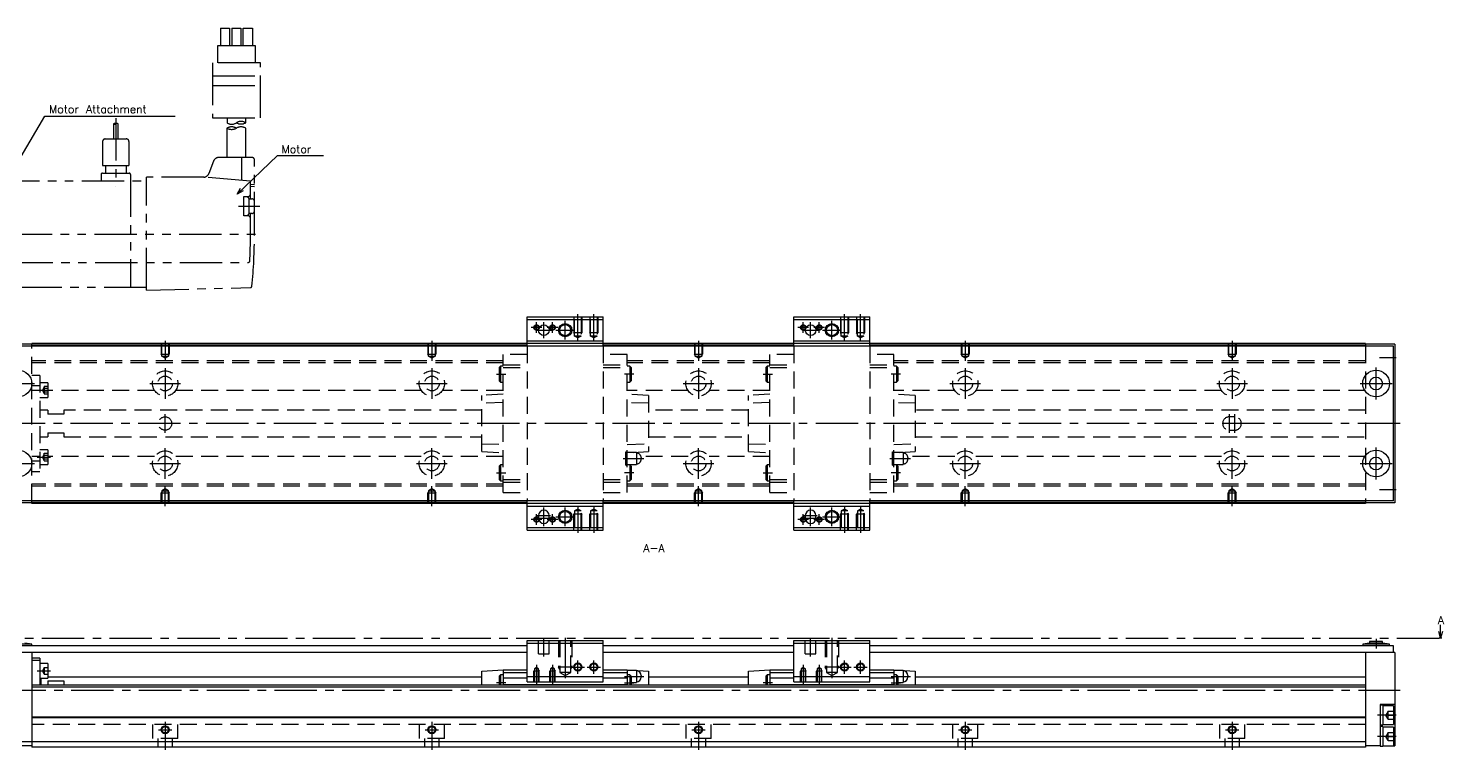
# Model space of a CAD drawing. Extents: x -2 to 824, y -8 to 279.
# Drawn here: x 293 to 824, y 9 to 279 of the extents above; entities that cross this region are included whole.
import ezdxf

# ---------------------------------------------------------------- set-up
doc = ezdxf.new("R2010")
doc.units = 0
doc.header["$LTSCALE"] = 0.5
for name, pattern in [('CENTER', [50.8, 31.75, -6.35, 6.35, -6.35]), ('DASHED', [19.05, 12.7, -6.35]), ('PHANTOM', [63.5, 31.75, -6.35, 6.35, -6.35, 6.35, -6.35])]:
    doc.linetypes.add(name, pattern=pattern)
for name, color, linetype in [('MSM_CENTER', 1, 'CENTER'), ('MSM_CONTINUOUS', 7, 'CONTINUOUS'), ('MSM_DASHED', 4, 'DASHED'), ('MSM_IMAGINARY', 6, 'PHANTOM'), ('MSM_NARROW', 5, 'CONTINUOUS'), ('MSM_PART_NUMBER', 7, 'CONTINUOUS')]:
    doc.layers.add(name, color=color, linetype=linetype)
doc.styles.get("Standard").update_dxf_attribs({"font": 'txt.shx', "height": 3, "bigfont": 'bigfont.shx'})

msp = doc.modelspace()

# ---------------------------------------------------------------- linework, layer by layer
at = {"layer": 'MSM_CENTER'}
for p, q in [((499.51, 162.39), (499.51, 172.3)), ((505.51, 162.39), (505.51, 172.3)), ((599.51, 162.39), (599.51, 172.3)), ((605.51, 162.39), (605.51, 172.3)), ((486.01, 167.3), (482.01, 167.3)), ((483.76, 166.3), (489.76, 166.3)), ((484.01, 165.3), (484.01, 169.3)), ((486.76, 163.3), (486.76, 169.3)), ((492.01, 167.3), (488.01, 167.3)), ((490.01, 165.3), (490.01, 169.3)), ((491.26, 166.3), (498.26, 166.3)), ((494.76, 162.8), (494.76, 169.8)), ((586.01, 167.3), (582.01, 167.3)), ((583.76, 166.3), (589.76, 166.3)), ((584.01, 165.3), (584.01, 169.3)), ((586.76, 163.3), (586.76, 169.3)), ((592.01, 167.3), (588.01, 167.3)), ((590.01, 165.3), (590.01, 169.3)), ((591.26, 166.3), (598.26, 166.3)), ((594.76, 162.8), (594.76, 169.8)), ((344.76, 162.3), (344.76, 154.79)), ((444.76, 162.3), (444.76, 154.79)), ((544.76, 162.3), (544.76, 154.79)), ((644.76, 162.3), (644.76, 154.79)), ((744.76, 162.3), (744.76, 154.79)), ((800.01, 156), (806.26, 156)), ((344.76, 152.05), (344.76, 140.55)), ((444.76, 152.05), (444.76, 140.55)), ((469.01, 149.8), (472.51, 149.8)), ((520.51, 149.8), (517.01, 149.8)), ((544.76, 152.05), (544.76, 140.55)), ((569.01, 149.8), (572.51, 149.8)), ((620.51, 149.8), (617.01, 149.8)), ((644.76, 152.05), (644.76, 140.55)), ((744.76, 152.05), (744.76, 140.55)), ((798.76, 140.3), (798.76, 152.3)), ((283.76, 146.3), (295.76, 146.3)), ((296.76, 143.85), (301.76, 143.85)), ((339.01, 146.3), (350.51, 146.3)), ((439.01, 146.3), (450.51, 146.3)), ((539.01, 146.3), (550.51, 146.3)), ((639.01, 146.3), (650.51, 146.3)), ((739.01, 146.3), (750.51, 146.3)), ((792.76, 146.3), (804.76, 146.3)), ((344.76, 127.8), (344.76, 134.8)), ((743.76, 127.8), (743.76, 134.8)), ((745.76, 127.8), (745.76, 134.8)), ((807.76, 131.3), (256.26, 131.3)), ((798.76, 110.3), (798.76, 122.3)), ((296.76, 118.74), (301.76, 118.74)), ((344.76, 110.55), (344.76, 122.05)), ((444.76, 110.55), (444.76, 122.05)), ((516.51, 118.2), (524.21, 118.2)), ((544.76, 110.55), (544.76, 122.05)), ((616.51, 118.2), (624.21, 118.2)), ((644.76, 110.55), (644.76, 122.05)), ((744.76, 110.55), (744.76, 122.05)), ((283.76, 116.3), (295.76, 116.3)), ((339.01, 116.3), (350.51, 116.3)), ((439.01, 116.3), (450.51, 116.3)), ((469.01, 112.8), (472.51, 112.8)), ((520.51, 112.8), (517.01, 112.8)), ((539.01, 116.3), (550.51, 116.3)), ((569.01, 112.8), (572.51, 112.8)), ((620.51, 112.8), (617.01, 112.8)), ((639.01, 116.3), (650.51, 116.3)), ((739.01, 116.3), (750.51, 116.3)), ((792.76, 116.3), (804.76, 116.3)), ((344.76, 100.3), (344.76, 107.81)), ((444.76, 100.3), (444.76, 107.81)), ((544.76, 100.3), (544.76, 107.81)), ((644.76, 100.3), (644.76, 107.81)), ((744.76, 100.3), (744.76, 107.81)), ((800.01, 106.6), (806.26, 106.6)), ((484.01, 93.3), (484.01, 97.3)), ((484.26, 96.8), (489.26, 96.8)), ((484.26, 95.8), (489.26, 95.8)), ((486.76, 92.8), (486.76, 99.8)), ((490.01, 93.3), (490.01, 97.3)), ((491.26, 96.3), (498.26, 96.3)), ((494.76, 92.8), (494.76, 99.8)), ((499.51, 100.21), (499.51, 90.3)), ((505.51, 100.21), (505.51, 90.3)), ((584.01, 93.3), (584.01, 97.3)), ((584.26, 96.8), (589.26, 96.8)), ((584.26, 95.8), (589.26, 95.8)), ((586.76, 92.8), (586.76, 99.8)), ((590.01, 93.3), (590.01, 97.3)), ((591.26, 96.3), (598.26, 96.3)), ((594.76, 92.8), (594.76, 99.8)), ((599.51, 100.21), (599.51, 90.3)), ((605.51, 100.21), (605.51, 90.3)), ((486.01, 95.3), (482.01, 95.3)), ((492.01, 95.3), (488.01, 95.3)), ((586.01, 95.3), (582.01, 95.3)), ((592.01, 95.3), (588.01, 95.3)), ((247.76, 50.8), (822.94, 50.8)), ((486.76, 44), (486.76, 51)), ((494.76, 51), (494.76, 35.81)), ((586.76, 44), (586.76, 51)), ((594.76, 51), (594.76, 35.81)), ((798.76, 50.6), (798.76, 47)), ((499.51, 37.5), (499.51, 42.5)), ((505.51, 37.5), (505.51, 42.5)), ((599.51, 37.5), (599.51, 42.5)), ((605.51, 37.5), (605.51, 42.5)), ((296.76, 38.55), (301.76, 38.55)), ((484.01, 40.76), (484.01, 33.5)), ((490.01, 40.76), (490.01, 33.5)), ((497.01, 40), (502.01, 40)), ((503.01, 40), (508.01, 40)), ((584.01, 40.76), (584.01, 33.5)), ((590.01, 40.76), (590.01, 33.5)), ((597.01, 40), (602.01, 40)), ((603.01, 40), (608.01, 40)), ((472.51, 34.1), (469.01, 34.1)), ((517.01, 36.5), (524.21, 36.5)), ((517.01, 34.1), (520.51, 34.1)), ((572.51, 34.1), (569.01, 34.1)), ((617.01, 36.5), (624.21, 36.5)), ((617.01, 34.1), (620.51, 34.1)), ((258.76, 31.3), (807.76, 31.3)), ((806.26, 22), (799.26, 22)), ((342.26, 16.5), (347.26, 16.5)), ((344.76, 19.5), (344.76, 9)), ((442.26, 16.5), (447.26, 16.5)), ((444.76, 19.5), (444.76, 9)), ((542.26, 16.5), (547.26, 16.5)), ((544.76, 19.5), (544.76, 9)), ((642.26, 16.5), (647.26, 16.5)), ((644.76, 19.5), (644.76, 9)), ((742.26, 16.5), (747.26, 16.5)), ((744.76, 19.5), (744.76, 9)), ((806.26, 14), (799.26, 14))]:
    msp.add_line(p, q, dxfattribs=at)
at = {"layer": 'MSM_CONTINUOUS'}
for p, q in [((480.51, 160.3), (480.51, 171.3)), ((480.51, 171.3), (509.01, 171.3)), ((480.51, 170.3), (509.01, 170.3)), ((509.01, 160.3), (509.01, 171.3)), ((580.51, 160.3), (580.51, 171.3)), ((580.51, 171.3), (609.01, 171.3)), ((580.51, 170.3), (609.01, 170.3)), ((609.01, 160.3), (609.01, 171.3)), ((294.76, 161), (279.76, 161)), ((805.26, 160.3), (283.26, 160.3)), ((294.76, 160.3), (294.76, 161.3)), ((794.76, 161.3), (294.76, 161.3)), ((480.51, 161.1), (294.76, 161.1)), ((480.51, 160.4), (294.76, 160.4)), ((480.51, 162.3), (509.01, 162.3)), ((580.51, 161.1), (509.01, 161.1)), ((580.51, 160.4), (509.01, 160.4)), ((580.51, 162.3), (609.01, 162.3)), ((794.76, 161.1), (609.01, 161.1)), ((794.76, 160.4), (609.01, 160.4)), ((794.76, 161.3), (794.76, 160.3)), ((805.76, 161), (794.76, 161)), ((805.26, 102.3), (805.26, 160.3)), ((805.76, 161), (805.76, 101.6)), ((294.76, 101.6), (279.76, 101.6)), ((805.26, 102.3), (283.26, 102.3)), ((294.76, 101.3), (294.76, 102.3)), ((480.51, 102.2), (294.76, 102.2)), ((480.51, 101.5), (294.76, 101.5)), ((794.76, 101.3), (294.76, 101.3)), ((480.51, 91.3), (480.51, 102.3)), ((509.01, 91.3), (509.01, 102.3)), ((580.51, 102.2), (509.01, 102.2)), ((580.51, 101.5), (509.01, 101.5)), ((580.51, 91.3), (580.51, 102.3)), ((609.01, 91.3), (609.01, 102.3)), ((794.76, 102.2), (609.01, 102.2)), ((794.76, 101.5), (609.01, 101.5)), ((794.76, 102.3), (794.76, 101.3)), ((805.76, 101.6), (794.76, 101.6)), ((480.51, 100.3), (509.01, 100.3)), ((484.76, 96.8), (484.76, 95.8)), ((488.76, 95.8), (488.76, 96.8)), ((580.51, 100.3), (609.01, 100.3)), ((584.76, 96.8), (584.76, 95.8)), ((588.76, 95.8), (588.76, 96.8)), ((480.51, 92.3), (509.01, 92.3)), ((480.51, 91.3), (509.01, 91.3)), ((580.51, 92.3), (609.01, 92.3)), ((580.51, 91.3), (609.01, 91.3)), ((822.94, 50.8), (822.27, 53.3)), ((822.94, 50.8), (822.94, 55.8)), ((823.61, 53.3), (822.94, 50.8)), ((480.51, 48), (283.26, 48)), ((294.76, 48.6), (284.76, 48.6)), ((294.76, 48.6), (292.16, 49)), ((294.76, 48), (294.76, 48.6)), ((480.51, 50), (509.01, 50)), ((480.51, 34.5), (480.51, 50)), ((480.51, 49), (509.01, 49)), ((509.01, 34.5), (509.01, 50)), ((580.51, 48), (509.01, 48)), ((580.51, 50), (609.01, 50)), ((580.51, 34.5), (580.51, 50)), ((580.51, 49), (609.01, 49)), ((609.01, 34.5), (609.01, 50)), ((805.26, 48), (609.01, 48)), ((796.36, 49), (793.76, 48.6)), ((793.76, 48.6), (793.76, 48)), ((803.76, 48.6), (793.76, 48.6)), ((796.36, 49.6), (796.36, 49)), ((801.16, 49.6), (796.36, 49.6)), ((801.16, 49), (796.36, 49)), ((801.16, 49), (801.16, 49.6)), ((803.76, 48.6), (801.16, 49)), ((803.76, 48), (803.76, 48.6)), ((805.26, 45.5), (805.26, 48)), ((823.44, 50.8), (822.44, 50.8)), ((480.51, 45.5), (282.76, 45.5)), ((294.76, 45.5), (294.76, 10)), ((297.76, 43.3), (294.76, 43.3)), ((297.76, 43.3), (297.76, 33.2)), ((580.51, 45.5), (509.01, 45.5)), ((805.76, 45.5), (609.01, 45.5)), ((794.76, 45.5), (794.76, 10)), ((805.76, 45.5), (805.76, 10.5)), ((297.76, 42.45), (294.76, 42.45)), ((300.76, 41.3), (297.76, 41.3)), ((300.76, 41.3), (300.76, 35.8)), ((463.51, 38.5), (471.51, 39)), ((463.51, 33.2), (463.51, 38.5)), ((471.51, 39), (480.51, 39)), ((471.51, 39), (471.51, 33.2)), ((471.51, 38), (480.51, 38)), ((509.01, 39), (518.01, 39)), ((509.01, 38), (518.01, 38)), ((518.01, 39), (526.01, 38.5)), ((518.01, 39), (518.01, 33.2)), ((521.46, 38.75), (518.01, 38.75)), ((521.46, 38.75), (521.46, 34.25)), ((526.01, 38.5), (526.01, 33.2)), ((563.51, 38.5), (571.51, 39)), ((563.51, 33.2), (563.51, 38.5)), ((571.51, 39), (580.51, 39)), ((571.51, 39), (571.51, 33.2)), ((571.51, 38), (580.51, 38)), ((609.01, 39), (618.01, 39)), ((609.01, 38), (618.01, 38)), ((618.01, 39), (626.01, 38.5)), ((618.01, 39), (618.01, 33.2)), ((621.46, 38.75), (618.01, 38.75)), ((621.46, 38.75), (621.46, 34.25)), ((626.01, 38.5), (626.01, 33.2)), ((794.76, 33.2), (294.76, 33.2)), ((794.76, 32.5), (294.76, 32.5)), ((297.76, 35.8), (300.76, 35.8)), ((298.26, 33.2), (298.26, 35.8)), ((300.76, 36.3), (463.51, 36.3)), ((300.76, 34.87), (306.76, 34.87)), ((300.76, 34.87), (300.76, 33.2)), ((306.76, 34.87), (306.76, 33.2)), ((470.51, 37.1), (470.01, 36.6)), ((470.01, 36.6), (470.01, 33.2)), ((471.51, 37.1), (470.51, 37.1)), ((470.51, 37.1), (470.51, 33.2)), ((471.51, 36), (480.51, 36)), ((471.51, 33.5), (518.01, 33.5)), ((480.51, 36.5), (509.01, 36.5)), ((480.51, 34.5), (509.01, 34.5)), ((509.01, 36), (518.01, 36)), ((519.01, 37.1), (518.01, 37.1)), ((519.51, 36.6), (519.01, 37.1)), ((519.01, 37.1), (519.01, 33.2)), ((519.51, 36.6), (519.51, 33.2)), ((519.51, 34.25), (521.46, 34.25)), ((523.21, 36.8), (523.21, 36.2)), ((526.01, 36.3), (563.51, 36.3)), ((570.51, 37.1), (570.01, 36.6)), ((570.01, 36.6), (570.01, 33.2)), ((571.51, 37.1), (570.51, 37.1)), ((570.51, 37.1), (570.51, 33.2)), ((571.51, 36), (580.51, 36)), ((571.51, 33.5), (618.01, 33.5)), ((580.51, 36.5), (609.01, 36.5)), ((580.51, 34.5), (609.01, 34.5)), ((609.01, 36), (618.01, 36)), ((619.01, 37.1), (618.01, 37.1)), ((619.51, 36.6), (619.01, 37.1)), ((619.01, 37.1), (619.01, 33.2)), ((619.51, 36.6), (619.51, 33.2)), ((619.51, 34.25), (621.46, 34.25)), ((623.21, 36.8), (623.21, 36.2)), ((626.01, 36.3), (794.76, 36.3)), ((805.76, 26), (800.26, 26)), ((800.26, 26), (800.26, 10.35)), ((801.26, 25.65), (800.26, 25.65)), ((801.26, 25.65), (801.26, 18.35)), ((805.26, 25.5), (801.26, 25.5)), ((805.26, 25.5), (805.26, 18.5)), ((794.76, 21.2), (294.76, 21.2)), ((794.76, 21), (294.76, 21)), ((800.26, 18.35), (801.26, 18.35)), ((801.26, 17.65), (800.26, 17.65)), ((801.26, 18.5), (805.26, 18.5)), ((801.26, 17.65), (801.26, 10.35)), ((805.26, 17.5), (801.26, 17.5)), ((805.26, 17.5), (805.26, 10.5)), ((794.76, 12), (283.76, 12)), ((294.76, 10.5), (285.26, 10.5)), ((794.76, 10), (294.76, 10)), ((800.26, 10.5), (794.76, 10.5)), ((800.26, 10.35), (801.26, 10.35)), ((801.26, 10.5), (805.76, 10.5))]:
    msp.add_line(p, q, dxfattribs=at)
for centre, radius in [((486.76, 166.3), 2), ((494.76, 166.3), 2.07), ((586.76, 166.3), 2), ((594.76, 166.3), 2.07), ((289.76, 146.3), 5), ((798.76, 146.3), 5), ((798.76, 146.3), 2.4), ((289.76, 116.3), 5), ((798.76, 116.3), 5), ((798.76, 116.3), 2.4), ((494.76, 96.3), 2.07), ((594.76, 96.3), 2.07), ((499.51, 40), 1.23), ((505.51, 40), 1.23), ((599.51, 40), 1.23), ((605.51, 40), 1.23), ((344.76, 16.5), 1.23), ((444.76, 16.5), 1.23), ((544.76, 16.5), 1.23), ((644.76, 16.5), 1.23), ((744.76, 16.5), 1.23)]:
    msp.add_circle(centre, radius, dxfattribs=at)
for centre, radius, start, end in [((486.76, 96.8), 2, 0, 180), ((486.76, 95.8), 2, 180, 0), ((586.76, 96.8), 2, 0, 180), ((586.76, 95.8), 2, 180, 0), ((521.46, 36.8), 1.75, 0, 90), ((621.46, 36.8), 1.75, 0, 90), ((521.46, 36.2), 1.75, 270, 0), ((621.46, 36.2), 1.75, 270, 0)]:
    msp.add_arc(centre, radius, start, end, dxfattribs=at)
at = {"layer": 'MSM_DASHED'}
for p, q in [((498.01, 171.3), (498.01, 165.3)), ((498.28, 164.1), (498.28, 171.3)), ((500.74, 171.3), (500.74, 164.1)), ((501.01, 171.3), (501.01, 165.3)), ((504.01, 171.3), (504.01, 165.3)), ((504.28, 164.1), (504.28, 171.3)), ((506.74, 171.3), (506.74, 164.1)), ((507.01, 171.3), (507.01, 165.3)), ((598.01, 171.3), (598.01, 165.3)), ((598.28, 164.1), (598.28, 171.3)), ((600.74, 171.3), (600.74, 164.1)), ((601.01, 171.3), (601.01, 165.3)), ((604.01, 171.3), (604.01, 165.3)), ((604.28, 164.1), (604.28, 171.3)), ((606.74, 171.3), (606.74, 164.1)), ((607.01, 171.3), (607.01, 165.3)), ((501.01, 165.3), (498.01, 165.3)), ((498.28, 164.83), (498.01, 165.3)), ((500.74, 164.83), (501.01, 165.3)), ((507.01, 165.3), (504.01, 165.3)), ((504.28, 164.83), (504.01, 165.3)), ((506.74, 164.83), (507.01, 165.3)), ((601.01, 165.3), (598.01, 165.3)), ((598.28, 164.83), (598.01, 165.3)), ((600.74, 164.83), (601.01, 165.3)), ((607.01, 165.3), (604.01, 165.3)), ((604.28, 164.83), (604.01, 165.3)), ((606.74, 164.83), (607.01, 165.3)), ((294.76, 102.3), (294.76, 160.3)), ((343.26, 161.3), (343.26, 157.3)), ((343.53, 156.5), (343.53, 161.3)), ((345.99, 161.3), (345.99, 156.5)), ((346.26, 161.3), (346.26, 157.3)), ((443.26, 161.3), (443.26, 157.3)), ((443.53, 156.5), (443.53, 161.3)), ((445.99, 161.3), (445.99, 156.5)), ((446.26, 161.3), (446.26, 157.3)), ((480.51, 160.3), (480.51, 102.3)), ((500.74, 164.1), (498.28, 164.1)), ((499.51, 163.39), (498.28, 164.1)), ((500.74, 164.1), (499.51, 163.39)), ((506.74, 164.1), (504.28, 164.1)), ((505.51, 163.39), (504.28, 164.1)), ((506.74, 164.1), (505.51, 163.39)), ((509.01, 160.3), (509.01, 102.3)), ((543.26, 161.3), (543.26, 157.3)), ((543.53, 156.5), (543.53, 161.3)), ((545.99, 161.3), (545.99, 156.5)), ((546.26, 161.3), (546.26, 157.3)), ((580.51, 160.3), (580.51, 102.3)), ((600.74, 164.1), (598.28, 164.1)), ((599.51, 163.39), (598.28, 164.1)), ((600.74, 164.1), (599.51, 163.39)), ((606.74, 164.1), (604.28, 164.1)), ((605.51, 163.39), (604.28, 164.1)), ((606.74, 164.1), (605.51, 163.39)), ((609.01, 160.3), (609.01, 102.3)), ((643.26, 161.3), (643.26, 157.3)), ((643.53, 156.5), (643.53, 161.3)), ((645.99, 161.3), (645.99, 156.5)), ((646.26, 161.3), (646.26, 157.3)), ((743.26, 161.3), (743.26, 157.3)), ((743.53, 156.5), (743.53, 161.3)), ((745.99, 161.3), (745.99, 156.5)), ((746.26, 161.3), (746.26, 157.3)), ((794.76, 160.3), (794.76, 102.3)), ((471.51, 154.75), (294.76, 154.75)), ((471.51, 154.05), (294.76, 154.05)), ((343.53, 156.83), (343.26, 157.3)), ((343.26, 157.3), (346.26, 157.3)), ((343.53, 156.5), (345.99, 156.5)), ((344.76, 155.79), (343.53, 156.5)), ((345.99, 156.5), (344.76, 155.79)), ((345.99, 156.83), (346.26, 157.3)), ((443.53, 156.83), (443.26, 157.3)), ((443.26, 157.3), (446.26, 157.3)), ((443.53, 156.5), (445.99, 156.5)), ((444.76, 155.79), (443.53, 156.5)), ((445.99, 156.5), (444.76, 155.79)), ((445.99, 156.83), (446.26, 157.3)), ((480.51, 157.2), (471.51, 157.2)), ((471.51, 105.4), (471.51, 157.2)), ((518.01, 157.2), (509.01, 157.2)), ((518.01, 105.4), (518.01, 157.2)), ((571.51, 154.75), (518.01, 154.75)), ((571.51, 154.05), (518.01, 154.05)), ((543.53, 156.83), (543.26, 157.3)), ((543.26, 157.3), (546.26, 157.3)), ((543.53, 156.5), (545.99, 156.5)), ((544.76, 155.79), (543.53, 156.5)), ((545.99, 156.5), (544.76, 155.79)), ((545.99, 156.83), (546.26, 157.3)), ((580.51, 157.2), (571.51, 157.2)), ((571.51, 105.4), (571.51, 157.2)), ((618.01, 157.2), (609.01, 157.2)), ((618.01, 105.4), (618.01, 157.2)), ((794.76, 154.75), (618.01, 154.75)), ((794.76, 154.05), (618.01, 154.05)), ((643.53, 156.83), (643.26, 157.3)), ((643.26, 157.3), (646.26, 157.3)), ((643.53, 156.5), (645.99, 156.5)), ((644.76, 155.79), (643.53, 156.5)), ((645.99, 156.5), (644.76, 155.79)), ((645.99, 156.83), (646.26, 157.3)), ((743.53, 156.83), (743.26, 157.3)), ((743.26, 157.3), (746.26, 157.3)), ((743.53, 156.5), (745.99, 156.5)), ((744.76, 155.79), (743.53, 156.5)), ((745.99, 156.5), (744.76, 155.79)), ((745.99, 156.83), (746.26, 157.3)), ((297.76, 149.3), (294.76, 149.3)), ((297.76, 149.3), (297.76, 113.3)), ((470.51, 152.8), (470.01, 152.3)), ((470.01, 152.3), (470.01, 147.3)), ((470.51, 152.8), (470.51, 146.8)), ((471.51, 152.8), (470.51, 152.8)), ((471.51, 153.25), (480.51, 153.25)), ((471.51, 152.25), (480.51, 152.25)), ((509.01, 153.25), (518.01, 153.25)), ((509.01, 152.25), (518.01, 152.25)), ((519.01, 152.8), (518.01, 152.8)), ((519.01, 152.8), (519.01, 146.8)), ((519.51, 152.3), (519.01, 152.8)), ((519.51, 152.3), (519.51, 147.3)), ((570.51, 152.8), (570.01, 152.3)), ((570.01, 152.3), (570.01, 147.3)), ((570.51, 152.8), (570.51, 146.8)), ((571.51, 152.8), (570.51, 152.8)), ((571.51, 153.25), (580.51, 153.25)), ((571.51, 152.25), (580.51, 152.25)), ((609.01, 153.25), (618.01, 153.25)), ((609.01, 152.25), (618.01, 152.25)), ((619.01, 152.8), (618.01, 152.8)), ((619.01, 152.8), (619.01, 146.8)), ((619.51, 152.3), (619.01, 152.8)), ((619.51, 152.3), (619.51, 147.3)), ((297.76, 145.43), (294.76, 145.43)), ((297.76, 143.68), (294.76, 143.68)), ((300.76, 146.6), (297.76, 146.6)), ((299.46, 145.1), (298.74, 143.85)), ((299.46, 142.6), (298.74, 143.85)), ((299.46, 145.3), (300.76, 145.3)), ((299.46, 145.3), (299.46, 142.41)), ((299.46, 144.58), (300.76, 144.58)), ((300.76, 146.6), (300.76, 141.1)), ((340.81, 143.66), (300.76, 143.66)), ((440.81, 143.66), (348.71, 143.66)), ((471.51, 143.66), (448.71, 143.66)), ((470.01, 147.3), (470.51, 146.8)), ((470.51, 146.8), (471.51, 146.8)), ((518.01, 146.8), (519.01, 146.8)), ((540.81, 143.66), (518.01, 143.66)), ((519.01, 146.8), (519.51, 147.3)), ((571.51, 143.66), (548.71, 143.66)), ((570.01, 147.3), (570.51, 146.8)), ((570.51, 146.8), (571.51, 146.8)), ((618.01, 146.8), (619.01, 146.8)), ((640.81, 143.66), (618.01, 143.66)), ((619.01, 146.8), (619.51, 147.3)), ((740.81, 143.66), (648.71, 143.66)), ((794.76, 143.66), (748.71, 143.66)), ((297.76, 141.1), (300.76, 141.1)), ((299.46, 143.13), (300.76, 143.13)), ((299.46, 142.41), (300.76, 142.41)), ((471.51, 142.3), (463.51, 141.77)), ((463.51, 120.83), (463.51, 141.77)), ((471.51, 139.16), (463.51, 138.9)), ((526.01, 141.77), (518.01, 142.3)), ((526.01, 138.9), (518.01, 139.16)), ((526.01, 141.77), (526.01, 120.83)), ((571.51, 142.3), (563.51, 141.77)), ((563.51, 120.83), (563.51, 141.77)), ((571.51, 139.16), (563.51, 138.9)), ((626.01, 141.77), (618.01, 142.3)), ((626.01, 138.9), (618.01, 139.16)), ((626.01, 141.77), (626.01, 120.83)), ((300.76, 136.3), (297.76, 136.3)), ((300.76, 136.3), (300.76, 134.8)), ((306.76, 134.8), (300.76, 134.8)), ((306.76, 136.3), (306.76, 134.8)), ((463.51, 136.3), (306.76, 136.3)), ((563.51, 136.3), (526.01, 136.3)), ((794.76, 136.3), (626.01, 136.3)), ((745.76, 133.8), (743.76, 133.8)), ((300.76, 127.8), (306.76, 127.8)), ((300.76, 127.8), (300.76, 126.3)), ((306.76, 127.8), (306.76, 126.3)), ((743.76, 128.8), (745.76, 128.8)), ((297.76, 126.3), (300.76, 126.3)), ((306.76, 126.3), (463.51, 126.3)), ((463.51, 123.7), (471.51, 123.44)), ((518.01, 123.44), (526.01, 123.7)), ((526.01, 126.3), (563.51, 126.3)), ((563.51, 123.7), (571.51, 123.44)), ((618.01, 123.44), (626.01, 123.7)), ((626.01, 126.3), (794.76, 126.3)), ((297.76, 118.92), (294.76, 118.92)), ((297.76, 117.17), (294.76, 117.17)), ((300.76, 121.49), (297.76, 121.49)), ((299.46, 119.99), (298.74, 118.74)), ((299.46, 117.49), (298.74, 118.74)), ((299.46, 120.19), (300.76, 120.19)), ((299.46, 117.3), (299.46, 120.19)), ((299.46, 119.47), (300.76, 119.47)), ((299.46, 118.02), (300.76, 118.02)), ((299.46, 117.3), (300.76, 117.3)), ((300.76, 121.49), (300.76, 115.99)), ((340.81, 118.94), (300.76, 118.94)), ((440.81, 118.94), (348.71, 118.94)), ((471.51, 118.94), (448.71, 118.94)), ((463.51, 120.83), (471.51, 120.3)), ((517.51, 120.7), (518.01, 120.7)), ((517.51, 115.7), (517.51, 120.7)), ((518.01, 119.7), (517.51, 119.7)), ((521.46, 120.45), (518.01, 120.45)), ((520.27, 120.45), (526.01, 120.83)), ((521.46, 120.45), (521.46, 115.95)), ((540.81, 118.94), (523.15, 118.94)), ((523.21, 118.5), (523.21, 117.9)), ((571.51, 118.94), (548.71, 118.94)), ((563.51, 120.83), (571.51, 120.3)), ((617.51, 120.7), (618.01, 120.7)), ((617.51, 115.7), (617.51, 120.7)), ((618.01, 119.7), (617.51, 119.7)), ((621.46, 120.45), (618.01, 120.45)), ((620.27, 120.45), (626.01, 120.83)), ((621.46, 120.45), (621.46, 115.95)), ((640.81, 118.94), (623.15, 118.94)), ((623.21, 118.5), (623.21, 117.9)), ((740.81, 118.94), (648.71, 118.94)), ((794.76, 118.94), (748.71, 118.94)), ((294.76, 113.3), (297.76, 113.3)), ((297.76, 115.99), (300.76, 115.99)), ((470.51, 115.8), (470.01, 115.3)), ((470.01, 115.3), (470.01, 110.3)), ((470.51, 115.8), (470.51, 109.8)), ((471.51, 115.8), (470.51, 115.8)), ((517.51, 116.7), (518.01, 116.7)), ((517.51, 115.7), (518.01, 115.7)), ((518.01, 115.95), (521.46, 115.95)), ((519.01, 115.8), (518.01, 115.8)), ((519.51, 115.3), (519.01, 115.8)), ((519.01, 115.8), (519.01, 109.8)), ((519.51, 115.3), (519.51, 110.3)), ((570.51, 115.8), (570.01, 115.3)), ((570.01, 115.3), (570.01, 110.3)), ((570.51, 115.8), (570.51, 109.8)), ((571.51, 115.8), (570.51, 115.8)), ((617.51, 116.7), (618.01, 116.7)), ((617.51, 115.7), (618.01, 115.7)), ((618.01, 115.95), (621.46, 115.95)), ((619.01, 115.8), (618.01, 115.8)), ((619.51, 115.3), (619.01, 115.8)), ((619.01, 115.8), (619.01, 109.8)), ((619.51, 115.3), (619.51, 110.3)), ((471.51, 108.55), (294.76, 108.55)), ((471.51, 107.85), (294.76, 107.85)), ((344.76, 106.81), (343.53, 106.1)), ((345.99, 106.1), (344.76, 106.81)), ((444.76, 106.81), (443.53, 106.1)), ((445.99, 106.1), (444.76, 106.81)), ((470.01, 110.3), (470.51, 109.8)), ((470.51, 109.8), (471.51, 109.8)), ((471.51, 110.35), (480.51, 110.35)), ((471.51, 109.35), (480.51, 109.35)), ((509.01, 110.35), (518.01, 110.35)), ((509.01, 109.35), (518.01, 109.35)), ((518.01, 109.8), (519.01, 109.8)), ((571.51, 108.55), (518.01, 108.55)), ((571.51, 107.85), (518.01, 107.85)), ((519.01, 109.8), (519.51, 110.3)), ((544.76, 106.81), (543.53, 106.1)), ((545.99, 106.1), (544.76, 106.81)), ((570.01, 110.3), (570.51, 109.8)), ((570.51, 109.8), (571.51, 109.8)), ((571.51, 110.35), (580.51, 110.35)), ((571.51, 109.35), (580.51, 109.35)), ((609.01, 110.35), (618.01, 110.35)), ((609.01, 109.35), (618.01, 109.35)), ((618.01, 109.8), (619.01, 109.8)), ((794.76, 108.55), (618.01, 108.55)), ((794.76, 107.85), (618.01, 107.85)), ((619.01, 109.8), (619.51, 110.3)), ((644.76, 106.81), (643.53, 106.1)), ((645.99, 106.1), (644.76, 106.81)), ((744.76, 106.81), (743.53, 106.1)), ((745.99, 106.1), (744.76, 106.81)), ((343.53, 105.77), (343.26, 105.3)), ((343.26, 101.3), (343.26, 105.3)), ((343.26, 105.3), (346.26, 105.3)), ((343.53, 106.1), (343.53, 101.3)), ((343.53, 106.1), (345.99, 106.1)), ((345.99, 101.3), (345.99, 106.1)), ((345.99, 105.77), (346.26, 105.3)), ((346.26, 101.3), (346.26, 105.3)), ((443.53, 105.77), (443.26, 105.3)), ((443.26, 101.3), (443.26, 105.3)), ((443.26, 105.3), (446.26, 105.3)), ((443.53, 106.1), (443.53, 101.3)), ((443.53, 106.1), (445.99, 106.1)), ((445.99, 101.3), (445.99, 106.1)), ((445.99, 105.77), (446.26, 105.3)), ((446.26, 101.3), (446.26, 105.3)), ((471.51, 105.4), (480.51, 105.4)), ((509.01, 105.4), (518.01, 105.4)), ((543.53, 105.77), (543.26, 105.3)), ((543.26, 101.3), (543.26, 105.3)), ((543.26, 105.3), (546.26, 105.3)), ((543.53, 106.1), (543.53, 101.3)), ((543.53, 106.1), (545.99, 106.1)), ((545.99, 101.3), (545.99, 106.1)), ((545.99, 105.77), (546.26, 105.3)), ((546.26, 101.3), (546.26, 105.3)), ((571.51, 105.4), (580.51, 105.4)), ((609.01, 105.4), (618.01, 105.4)), ((643.53, 105.77), (643.26, 105.3)), ((643.26, 101.3), (643.26, 105.3)), ((643.26, 105.3), (646.26, 105.3)), ((643.53, 106.1), (643.53, 101.3)), ((643.53, 106.1), (645.99, 106.1)), ((645.99, 101.3), (645.99, 106.1)), ((645.99, 105.77), (646.26, 105.3)), ((646.26, 101.3), (646.26, 105.3)), ((743.53, 105.77), (743.26, 105.3)), ((743.26, 101.3), (743.26, 105.3)), ((743.26, 105.3), (746.26, 105.3)), ((743.53, 106.1), (743.53, 101.3)), ((743.53, 106.1), (745.99, 106.1)), ((745.99, 101.3), (745.99, 106.1)), ((745.99, 105.77), (746.26, 105.3)), ((746.26, 101.3), (746.26, 105.3)), ((498.28, 97.77), (498.01, 97.3)), ((501.01, 97.3), (498.01, 97.3)), ((498.01, 91.3), (498.01, 97.3)), ((499.51, 99.21), (498.28, 98.5)), ((498.28, 98.5), (498.28, 91.3)), ((500.74, 98.5), (498.28, 98.5)), ((500.74, 98.5), (499.51, 99.21)), ((500.74, 91.3), (500.74, 98.5)), ((500.74, 97.77), (501.01, 97.3)), ((501.01, 91.3), (501.01, 97.3)), ((504.28, 97.77), (504.01, 97.3)), ((507.01, 97.3), (504.01, 97.3)), ((504.01, 91.3), (504.01, 97.3)), ((505.51, 99.21), (504.28, 98.5)), ((504.28, 98.5), (504.28, 91.3)), ((506.74, 98.5), (504.28, 98.5)), ((506.74, 98.5), (505.51, 99.21)), ((506.74, 91.3), (506.74, 98.5)), ((506.74, 97.77), (507.01, 97.3)), ((507.01, 91.3), (507.01, 97.3)), ((598.28, 97.77), (598.01, 97.3)), ((601.01, 97.3), (598.01, 97.3)), ((598.01, 91.3), (598.01, 97.3)), ((599.51, 99.21), (598.28, 98.5)), ((598.28, 98.5), (598.28, 91.3)), ((600.74, 98.5), (598.28, 98.5)), ((600.74, 98.5), (599.51, 99.21)), ((600.74, 91.3), (600.74, 98.5)), ((600.74, 97.77), (601.01, 97.3)), ((601.01, 91.3), (601.01, 97.3)), ((604.28, 97.77), (604.01, 97.3)), ((607.01, 97.3), (604.01, 97.3)), ((604.01, 91.3), (604.01, 97.3)), ((605.51, 99.21), (604.28, 98.5)), ((604.28, 98.5), (604.28, 91.3)), ((606.74, 98.5), (604.28, 98.5)), ((606.74, 98.5), (605.51, 99.21)), ((606.74, 91.3), (606.74, 98.5)), ((606.74, 97.77), (607.01, 97.3)), ((607.01, 91.3), (607.01, 97.3)), ((484.76, 45), (484.76, 50)), ((488.76, 45), (488.76, 50)), ((492.26, 50), (492.26, 40)), ((492.69, 50), (492.69, 38)), ((496.83, 38), (496.83, 50)), ((497.26, 50), (497.26, 40)), ((584.76, 45), (584.76, 50)), ((588.76, 45), (588.76, 50)), ((592.26, 50), (592.26, 40)), ((592.69, 50), (592.69, 38)), ((596.83, 38), (596.83, 50)), ((597.26, 50), (597.26, 40)), ((484.76, 45), (488.76, 45)), ((584.76, 45), (588.76, 45)), ((299.46, 39.8), (298.74, 38.55)), ((299.46, 37.3), (298.74, 38.55)), ((299.46, 39.8), (300.76, 39.8)), ((299.46, 39.8), (299.46, 37.3)), ((299.46, 38.55), (300.76, 38.55)), ((299.46, 37.3), (300.76, 37.3)), ((483.23, 38.87), (483.01, 38.5)), ((485.01, 38.5), (483.01, 38.5)), ((483.01, 34.5), (483.01, 38.5)), ((484.01, 39.76), (483.23, 39.31)), ((484.79, 39.31), (483.23, 39.31)), ((483.23, 39.31), (483.23, 34.5)), ((484.79, 39.31), (484.01, 39.76)), ((484.79, 34.5), (484.79, 39.31)), ((484.79, 38.87), (485.01, 38.5)), ((485.01, 34.5), (485.01, 38.5)), ((489.23, 38.87), (489.01, 38.5)), ((491.01, 38.5), (489.01, 38.5)), ((489.01, 34.5), (489.01, 38.5)), ((490.01, 39.76), (489.23, 39.31)), ((490.79, 39.31), (489.23, 39.31)), ((489.23, 39.31), (489.23, 34.5)), ((490.79, 39.31), (490.01, 39.76)), ((490.79, 34.5), (490.79, 39.31)), ((490.79, 38.87), (491.01, 38.5)), ((491.01, 34.5), (491.01, 38.5)), ((497.26, 40), (492.26, 40)), ((492.69, 39.25), (492.26, 40)), ((496.83, 38), (492.69, 38)), ((492.69, 38), (494.76, 36.81)), ((494.76, 36.81), (496.83, 38)), ((496.83, 39.25), (497.26, 40)), ((583.23, 38.87), (583.01, 38.5)), ((585.01, 38.5), (583.01, 38.5)), ((583.01, 34.5), (583.01, 38.5)), ((584.01, 39.76), (583.23, 39.31)), ((584.79, 39.31), (583.23, 39.31)), ((583.23, 39.31), (583.23, 34.5)), ((584.79, 39.31), (584.01, 39.76)), ((584.79, 34.5), (584.79, 39.31)), ((584.79, 38.87), (585.01, 38.5)), ((585.01, 34.5), (585.01, 38.5)), ((589.23, 38.87), (589.01, 38.5)), ((591.01, 38.5), (589.01, 38.5)), ((589.01, 34.5), (589.01, 38.5)), ((590.01, 39.76), (589.23, 39.31)), ((590.79, 39.31), (589.23, 39.31)), ((589.23, 39.31), (589.23, 34.5)), ((590.79, 39.31), (590.01, 39.76)), ((590.79, 34.5), (590.79, 39.31)), ((590.79, 38.87), (591.01, 38.5)), ((591.01, 34.5), (591.01, 38.5)), ((597.26, 40), (592.26, 40)), ((592.69, 39.25), (592.26, 40)), ((596.83, 38), (592.69, 38)), ((592.69, 38), (594.76, 36.81)), ((594.76, 36.81), (596.83, 38)), ((596.83, 39.25), (597.26, 40)), ((803.26, 23.5), (802.4, 22)), ((803.26, 20.5), (802.4, 22)), ((803.26, 20.5), (803.26, 23.5)), ((803.26, 23.5), (805.26, 23.5)), ((803.26, 22), (805.26, 22)), ((794.76, 18.5), (294.76, 18.5)), ((340.01, 18.5), (340.01, 13.2)), ((349.51, 13.2), (349.51, 18.5)), ((440.01, 18.5), (440.01, 13.2)), ((449.51, 13.2), (449.51, 18.5)), ((540.01, 18.5), (540.01, 13.2)), ((549.51, 13.2), (549.51, 18.5)), ((640.01, 18.5), (640.01, 13.2)), ((649.51, 13.2), (649.51, 18.5)), ((740.01, 18.5), (740.01, 13.2)), ((749.51, 13.2), (749.51, 18.5)), ((803.26, 20.5), (805.26, 20.5)), ((349.51, 13.2), (340.01, 13.2)), ((342.01, 13.2), (342.01, 10)), ((347.51, 10), (347.51, 13.2)), ((449.51, 13.2), (440.01, 13.2)), ((442.01, 13.2), (442.01, 10)), ((447.51, 10), (447.51, 13.2)), ((549.51, 13.2), (540.01, 13.2)), ((542.01, 13.2), (542.01, 10)), ((547.51, 10), (547.51, 13.2)), ((649.51, 13.2), (640.01, 13.2)), ((642.01, 13.2), (642.01, 10)), ((647.51, 10), (647.51, 13.2)), ((749.51, 13.2), (740.01, 13.2)), ((742.01, 13.2), (742.01, 10)), ((747.51, 10), (747.51, 13.2)), ((803.26, 15.5), (802.4, 14)), ((803.26, 12.5), (802.4, 14)), ((803.26, 12.5), (803.26, 15.5)), ((803.26, 15.5), (805.26, 15.5)), ((803.26, 14), (805.26, 14)), ((803.26, 12.5), (805.26, 12.5))]:
    msp.add_line(p, q, dxfattribs=at)
for centre, radius in [((484.01, 167.3), 1), ((484.01, 167.3), 0.784), ((490.01, 167.3), 1), ((490.01, 167.3), 0.784), ((584.01, 167.3), 1), ((584.01, 167.3), 0.784), ((590.01, 167.3), 1), ((590.01, 167.3), 0.784), ((344.76, 146.3), 4.75), ((344.76, 146.3), 2.75), ((444.76, 146.3), 4.75), ((444.76, 146.3), 2.75), ((544.76, 146.3), 4.75), ((544.76, 146.3), 2.75), ((644.76, 146.3), 4.75), ((644.76, 146.3), 2.75), ((744.76, 146.3), 4.75), ((744.76, 146.3), 2.75), ((344.76, 131.3), 2.5), ((344.76, 116.3), 4.75), ((344.76, 116.3), 2.75), ((444.76, 116.3), 4.75), ((444.76, 116.3), 2.75), ((544.76, 116.3), 4.75), ((544.76, 116.3), 2.75), ((644.76, 116.3), 4.75), ((644.76, 116.3), 2.75), ((744.76, 116.3), 4.75), ((744.76, 116.3), 2.75), ((484.01, 95.3), 1), ((484.01, 95.3), 0.784), ((490.01, 95.3), 1), ((490.01, 95.3), 0.784), ((584.01, 95.3), 1), ((584.01, 95.3), 0.784), ((590.01, 95.3), 1), ((590.01, 95.3), 0.784)]:
    msp.add_circle(centre, radius, dxfattribs=at)
for centre, radius, start, end in [((743.76, 131.3), 2.5, 90, 270), ((745.76, 131.3), 2.5, 270, 90), ((521.46, 118.5), 1.75, 0, 90), ((521.46, 117.9), 1.75, 270, 0), ((621.46, 118.5), 1.75, 0, 90), ((621.46, 117.9), 1.75, 270, 0)]:
    msp.add_arc(centre, radius, start, end, dxfattribs=at)
at = {"layer": 'MSM_IMAGINARY'}
for p, q in [((365.46, 279.48), (368.86, 279.48)), ((365.46, 279.48), (365.46, 272.98)), ((368.86, 279.48), (368.86, 272.98)), ((369.76, 279.48), (373.16, 279.48)), ((369.76, 279.48), (369.76, 272.98)), ((373.16, 279.48), (373.16, 272.98)), ((374.06, 272.98), (374.06, 279.48)), ((374.06, 279.48), (377.46, 279.48)), ((377.46, 279.48), (377.46, 272.98)), ((364.46, 272.98), (378.46, 272.98)), ((364.46, 266.48), (364.46, 272.98)), ((378.46, 272.98), (378.46, 266.48)), ((362.46, 266.48), (362.46, 245.86)), ((380.46, 266.48), (362.46, 266.48)), ((380.46, 245.86), (380.46, 266.48)), ((362.46, 261.63), (380.46, 261.63)), ((362.46, 258.03), (380.46, 258.03)), ((326.26, 245.75), (326.26, 220.3)), ((362.46, 245.86), (380.46, 245.86)), ((367.96, 245.86), (367.96, 244.07)), ((374.96, 244.07), (374.96, 245.86)), ((325.41, 243.64), (325.41, 238)), ((327.11, 238), (327.11, 243.64)), ((367.96, 231), (367.96, 242.04)), ((374.96, 231), (374.96, 242.04)), ((321.31, 237), (321.31, 228)), ((322.31, 238), (330.21, 238)), ((331.21, 237), (331.21, 228)), ((362.88, 229.68), (361.18, 225.02)), ((377.46, 231), (364.76, 231)), ((373.46, 222.46), (373.46, 231)), ((378.26, 202.3), (378.26, 230.2)), ((320.76, 224.7), (320.76, 222.3)), ((321.26, 225.2), (331.26, 225.2)), ((321.31, 228), (331.21, 228)), ((322.36, 228), (322.36, 225.2)), ((330.16, 228), (330.16, 225.2)), ((331.76, 224.7), (331.76, 182.3)), ((337.76, 181.3), (337.76, 223.7)), ((359.3, 223.7), (337.76, 223.7)), ((376.76, 222.17), (359.3, 223.7)), ((281.76, 222.3), (337.76, 222.3)), ((376.76, 215.53), (376.76, 222.17)), ((378.26, 220.76), (376.76, 220.89)), ((378.26, 220.06), (376.76, 220.19)), ((372.26, 212.78), (380.26, 212.78)), ((374.26, 216.38), (375.76, 216.38)), ((374.26, 209.18), (374.26, 216.38)), ((375.26, 216.28), (374.26, 216.28)), ((376.23, 215.53), (377.26, 215.53)), ((376.26, 210.28), (376.26, 215.28)), ((374.26, 209.28), (375.26, 209.28)), ((375.76, 209.18), (374.26, 209.18)), ((377.26, 210.03), (376.26, 210.03)), ((376.76, 202.3), (376.76, 210.03)), ((254.76, 202.3), (380.26, 202.3)), ((286.76, 191.73), (376, 191.73)), ((337.76, 182.3), (281.76, 182.3)), ((337.76, 181.3), (376.82, 182.29))]:
    msp.add_line(p, q, dxfattribs=at)
for centre, radius, start, end in [((373.21, 241.04), 3.5, 60.0014, 120.0014), ((325.84, 242.9), 0.85, 60.0009, 119.999), ((325.84, 244.37), 0.85, 240.001, 299.999), ((326.69, 242.9), 0.85, 59.9987, 119.999), ((369.71, 239.01), 3.5, 60.0014, 120.1319), ((369.71, 245.07), 3.5, 239.871, 300), ((369.71, 246.51), 3, 234.3132, 305.6839), ((373.21, 247.1), 3.5, 240.0015, 300.0015), ((373.21, 239.01), 3.5, 60.0637, 120), ((322.31, 237), 1, 90, 180), ((330.21, 237), 1, 360, 90), ((364.76, 229), 2, 90, 160), ((377.46, 230.2), 0.8, 360, 90), ((321.26, 224.7), 0.5, 90, 180), ((331.26, 224.7), 0.5, 360, 90), ((359.3, 225.7), 2, 270, 340), ((375.26, 215.28), 1, 360, 90), ((375.76, 217.38), 1, 270, 0), ((377.26, 214.53), 1, 360, 90), ((375.26, 210.28), 1, 270, 360), ((375.76, 208.18), 1, 1.7094, 90), ((377.26, 211.03), 1, 270, 360), ((178.26, 202.3), 198.5, 357.0836, 0), ((178.26, 202.3), 200, 354.3874, 0), ((376, 192.23), 0.5, 270, 357.0836), ((376.8, 182.79), 0.5, 271.4503, 354.3874)]:
    msp.add_arc(centre, radius, start, end, dxfattribs=at)
at = {"layer": 'MSM_NARROW'}
for centre, radius in [((494.76, 166.3), 2.5), ((594.76, 166.3), 2.5), ((494.76, 96.3), 2.5), ((594.76, 96.3), 2.5), ((499.51, 40), 1.5), ((505.51, 40), 1.5), ((599.51, 40), 1.5), ((605.51, 40), 1.5), ((344.76, 16.5), 1.5), ((444.76, 16.5), 1.5), ((544.76, 16.5), 1.5), ((644.76, 16.5), 1.5), ((744.76, 16.5), 1.5)]:
    msp.add_circle(centre, radius, dxfattribs=at)
at = {"layer": 'MSM_PART_NUMBER'}
for p, q in [((280.7, 214.29), (299.66, 246.54)), ((299.66, 246.54), (348.5, 246.54)), ((371.72, 217.28), (386.86, 231.83)), ((386.86, 231.83), (404.17, 231.83)), ((371.72, 217.28), (373.06, 219.49)), ((373.99, 218.52), (371.72, 217.28))]:
    msp.add_line(p, q, dxfattribs=at)

# ---------------------------------------------------------------- texts
for s, p in [('Motor Attachment', (301.22, 247.69)), ('Motor', (388.38, 232.69)), ('A-A', (524.03, 83.1)), ('A', (821.93, 56.05))]:
    msp.add_text(s, height=3, dxfattribs=at).set_placement(p)

doc.saveas('drawing.dxf')
